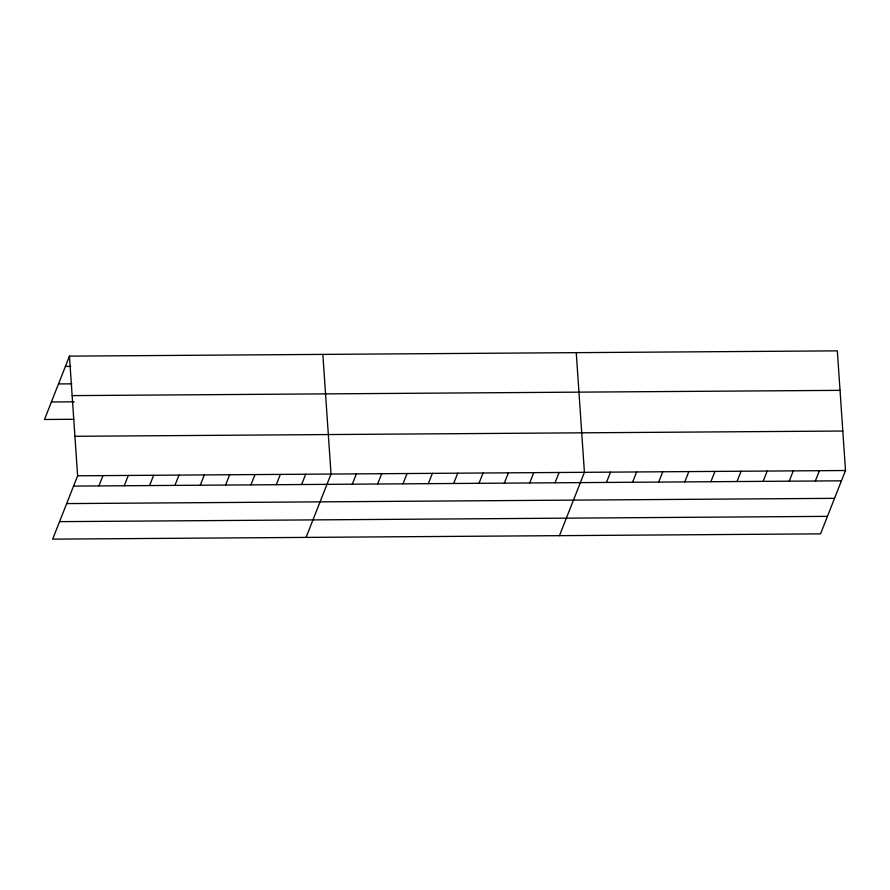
<?xml version="1.0" encoding="UTF-8"?>
<svg xmlns="http://www.w3.org/2000/svg" width="890" height="890" viewBox="0 0 890 890"><rect width="100%" height="100%" fill="white"/><g stroke="black" fill="none" stroke-linecap="round" stroke-linejoin="round"><path stroke-width="1.33" d="M69.453 356.134L77.619 475.794L52.666 539.14L820.547 533.866L845.5 470.521L837.334 350.86L69.453 356.134L44.5 419.479L73.837 419.279M98.901 485.918L102.962 475.616M124.244 485.751L128.305 475.449M149.587 485.573L153.647 475.271M174.93 485.406L178.979 475.093M200.261 485.228L204.322 474.926M225.604 485.05L229.665 474.748M250.947 484.883L255.007 474.57M276.289 484.705L280.339 474.403M301.621 484.527L305.682 474.225M306.071 537.404L331.024 474.047L322.848 354.387M352.307 484.182L356.367 473.88M377.649 484.004L381.699 473.703M402.981 483.837L407.041 473.536M428.324 483.659L432.384 473.358M453.666 483.493L457.727 473.18M478.998 483.315L483.059 473.013M504.341 483.137L508.401 472.835M529.683 482.97L533.744 472.657M555.026 482.792L559.087 472.49M559.465 535.658L584.419 472.312L576.253 352.651M606.468 482.436L610.529 472.134M632.579 482.258L636.639 471.956M658.689 482.08L662.75 471.778M684.799 481.902L688.849 471.6M710.899 481.724L714.959 471.422M737.009 481.546L741.07 471.233M763.119 481.368L767.18 471.055M789.23 481.19L793.279 470.877M815.329 481.001L819.39 470.699M65.393 366.435L70.733 366.402M58.495 383.935L71.834 383.846M72.146 395.616L840.027 390.354M51.398 401.98L74.07 401.824M74.927 436.3L842.808 431.038M77.619 475.794L845.5 470.521M73.57 486.096L841.439 480.822M66.672 503.595L834.542 498.333M59.563 521.64L827.444 516.367"/></g></svg>
